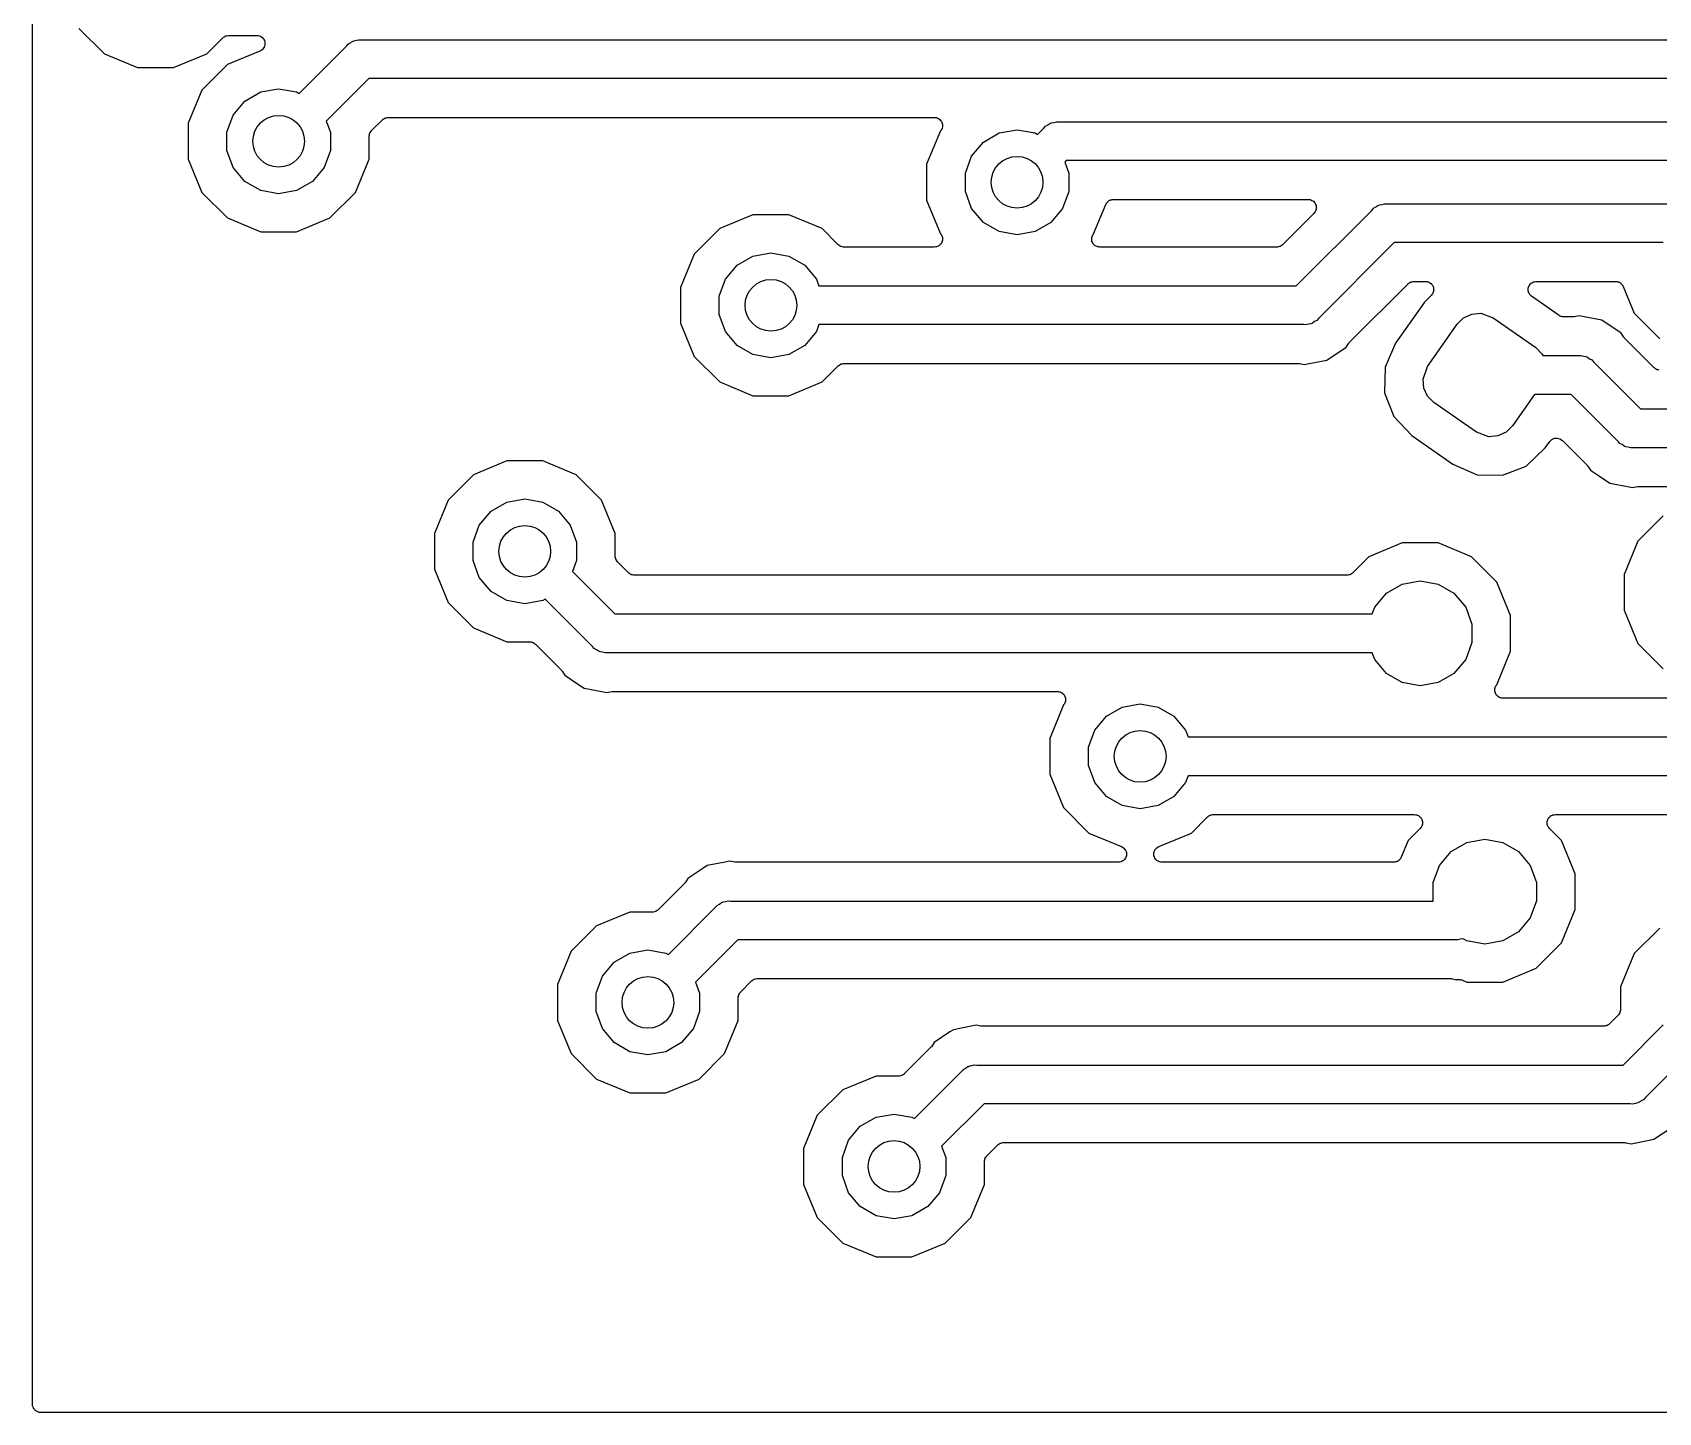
# Model space of a CAD drawing. Extents: x 64 to 244, y -149 to -41.
# Drawn here: x 178.44 to 203.6, y -149.22 to -127.86 of the extents above; entities that cross this region are included whole.
import ezdxf

# ---------------------------------------------------------------- set-up
doc = ezdxf.new("R2010")
doc.units = 0
doc.header["$MEASUREMENT"] = 0
doc.layers.add('BLACK', color=7, linetype='CONTINUOUS')

msp = doc.modelspace()

# ---------------------------------------------------------------- linework, layer by layer
at = {"layer": 'BLACK', "linetype": 'CONTINUOUS'}
for p, q in [((178.435, -149.098), (178.435, -42.037)), ((179.153, -127.793), (179.547, -128.187)), ((181.133, -128.187), (181.383, -127.937)), ((181.383, -127.937), (181.387, -127.934)), ((181.387, -127.934), (181.391, -127.93)), ((181.391, -127.93), (181.405, -127.921)), ((181.405, -127.921), (181.419, -127.912)), ((181.419, -127.912), (181.424, -127.91)), ((181.424, -127.91), (181.429, -127.908)), ((181.429, -127.908), (181.445, -127.905)), ((181.445, -127.905), (181.461, -127.9)), ((181.461, -127.9), (181.467, -127.901)), ((181.467, -127.901), (181.473, -127.9)), ((181.473, -127.9), (181.907, -127.9)), ((181.907, -127.9), (181.926, -127.903)), ((181.926, -127.903), (181.946, -127.906)), ((181.946, -127.906), (181.948, -127.907)), ((181.948, -127.907), (181.951, -127.908)), ((181.951, -127.908), (181.968, -127.917)), ((181.968, -127.917), (181.985, -127.926)), ((181.985, -127.926), (181.987, -127.928)), ((181.987, -127.928), (181.989, -127.93)), ((181.989, -127.93), (182.002, -127.945)), ((182.005, -128.105), (181.993, -128.121)), ((182.002, -127.945), (182.015, -127.959)), ((182.017, -128.09), (182.005, -128.105)), ((182.015, -127.959), (182.016, -127.961)), ((182.016, -127.961), (182.017, -127.963)), ((182.017, -127.963), (182.024, -127.982)), ((182.018, -128.088), (182.017, -128.09)), ((182.02, -128.086), (182.018, -128.088)), ((182.026, -128.067), (182.02, -128.086)), ((182.024, -127.982), (182.031, -128)), ((182.033, -128.049), (182.026, -128.067)), ((182.031, -128), (182.032, -128.002)), ((182.032, -128.002), (182.033, -128.005)), ((182.033, -128.005), (182.033, -128.024)), ((182.033, -128.024), (182.033, -128.044)), ((182.033, -128.044), (182.033, -128.046)), ((182.033, -128.046), (182.033, -128.049)), ((182.562, -128.799), (183.294, -128.067)), ((183.294, -128.067), (183.319, -128.037)), ((183.319, -128.037), (183.354, -128.017)), ((183.354, -128.017), (183.386, -127.994)), ((183.386, -127.994), (183.399, -127.99)), ((183.399, -127.99), (183.411, -127.984)), ((183.411, -127.984), (183.45, -127.977)), ((183.45, -127.977), (183.488, -127.967)), ((183.488, -127.967), (183.528, -127.97)), ((183.528, -127.97), (232.286, -127.97)), ((179.547, -128.187), (180.062, -128.4)), ((180.618, -128.4), (181.133, -128.187)), ((181.452, -128.353), (181.058, -128.747)), ((181.956, -128.144), (181.452, -128.353)), ((181.972, -128.134), (181.956, -128.144)), ((181.989, -128.124), (181.972, -128.134)), ((181.991, -128.122), (181.989, -128.124)), ((181.993, -128.121), (181.991, -128.122)), ((180.062, -128.4), (180.618, -128.4)), ((183.639, -128.57), (182.982, -129.227)), ((232.397, -128.57), (183.639, -128.57)), ((181.058, -128.747), (180.845, -129.262)), ((181.723, -128.918), (181.967, -128.777)), ((181.967, -128.777), (182.245, -128.728)), ((182.245, -128.728), (182.523, -128.777)), ((182.523, -128.777), (182.562, -128.799)), ((181.541, -129.134), (181.723, -128.918)), ((180.845, -129.262), (180.845, -129.818)), ((181.445, -129.399), (181.541, -129.134)), ((182.982, -129.227), (183.045, -129.399)), ((183.682, -129.376), (183.851, -129.207)), ((183.851, -129.207), (183.855, -129.204)), ((183.855, -129.204), (183.859, -129.2)), ((183.859, -129.2), (183.873, -129.191)), ((183.873, -129.191), (183.887, -129.182)), ((183.887, -129.182), (183.892, -129.18)), ((183.892, -129.18), (183.897, -129.178)), ((183.897, -129.178), (183.913, -129.175)), ((183.913, -129.175), (183.929, -129.17)), ((183.929, -129.17), (183.935, -129.171)), ((183.935, -129.171), (183.94, -129.17)), ((183.94, -129.17), (192.393, -129.17)), ((192.393, -129.17), (192.41, -129.173)), ((192.41, -129.173), (192.426, -129.174)), ((192.426, -129.174), (192.431, -129.177)), ((192.431, -129.177), (192.437, -129.178)), ((192.437, -129.178), (192.451, -129.186)), ((192.451, -129.186), (192.466, -129.193)), ((192.466, -129.193), (192.47, -129.197)), ((192.47, -129.197), (192.475, -129.2)), ((192.475, -129.2), (192.486, -129.212)), ((192.486, -129.212), (192.498, -129.224)), ((192.503, -129.361), (192.493, -129.373)), ((192.498, -129.224), (192.5, -129.229)), ((192.5, -129.229), (192.503, -129.233)), ((192.503, -129.233), (192.509, -129.249)), ((192.505, -129.355), (192.503, -129.361)), ((192.509, -129.351), (192.505, -129.355)), ((192.509, -129.249), (192.516, -129.264)), ((192.513, -129.335), (192.509, -129.351)), ((192.519, -129.319), (192.513, -129.335)), ((192.516, -129.264), (192.517, -129.27)), ((192.517, -129.27), (192.519, -129.275)), ((192.519, -129.275), (192.519, -129.292)), ((192.519, -129.292), (192.52, -129.308)), ((192.52, -129.308), (192.519, -129.313)), ((192.519, -129.313), (192.519, -129.319)), ((193.397, -129.412), (193.675, -129.363)), ((193.675, -129.363), (193.953, -129.412)), ((193.992, -129.434), (194.089, -129.337)), ((194.089, -129.337), (194.114, -129.307)), ((194.114, -129.307), (194.149, -129.287)), ((194.149, -129.287), (194.181, -129.264)), ((194.181, -129.264), (194.194, -129.26)), ((194.194, -129.26), (194.206, -129.254)), ((194.206, -129.254), (194.245, -129.247)), ((194.245, -129.247), (194.283, -129.237)), ((194.283, -129.237), (194.323, -129.24)), ((194.323, -129.24), (207.632, -129.24)), ((181.445, -129.681), (181.445, -129.399)), ((183.045, -129.399), (183.045, -129.681)), ((183.645, -129.454), (183.65, -129.438)), ((183.646, -129.46), (183.645, -129.454)), ((183.645, -129.465), (183.646, -129.46)), ((183.645, -129.818), (183.645, -129.465)), ((183.65, -129.438), (183.653, -129.422)), ((183.653, -129.422), (183.655, -129.417)), ((183.655, -129.417), (183.657, -129.412)), ((183.657, -129.412), (183.666, -129.398)), ((183.666, -129.398), (183.675, -129.384)), ((183.675, -129.384), (183.679, -129.38)), ((183.679, -129.38), (183.682, -129.376)), ((192.49, -129.377), (192.275, -129.897)), ((192.493, -129.373), (192.49, -129.377)), ((192.971, -129.769), (193.153, -129.553)), ((193.153, -129.553), (193.397, -129.412)), ((193.953, -129.412), (193.992, -129.434)), ((180.845, -129.818), (181.058, -130.333)), ((181.541, -129.946), (181.445, -129.681)), ((183.045, -129.681), (182.949, -129.946)), ((183.432, -130.333), (183.645, -129.818)), ((192.875, -130.034), (192.971, -129.769)), ((194.434, -129.84), (194.412, -129.862)), ((194.412, -129.862), (194.475, -130.034)), ((207.521, -129.84), (194.434, -129.84)), ((181.723, -130.162), (181.541, -129.946)), ((182.949, -129.946), (182.767, -130.162)), ((192.275, -129.897), (192.275, -130.453)), ((192.875, -130.316), (192.875, -130.034)), ((194.475, -130.034), (194.475, -130.316)), ((181.058, -130.333), (181.452, -130.727)), ((181.967, -130.303), (181.723, -130.162)), ((182.245, -130.352), (181.967, -130.303)), ((182.523, -130.303), (182.245, -130.352)), ((182.767, -130.162), (182.523, -130.303)), ((183.038, -130.727), (183.432, -130.333)), ((192.971, -130.581), (192.875, -130.316)), ((194.475, -130.316), (194.379, -130.581)), ((192.275, -130.453), (192.49, -130.973)), ((193.153, -130.797), (192.971, -130.581)), ((194.379, -130.581), (194.197, -130.797)), ((194.86, -130.973), (195.048, -130.518)), ((195.048, -130.518), (195.053, -130.511)), ((195.053, -130.511), (195.055, -130.504)), ((195.055, -130.504), (195.064, -130.493)), ((195.064, -130.493), (195.072, -130.481)), ((195.072, -130.481), (195.078, -130.476)), ((195.078, -130.476), (195.084, -130.47)), ((195.084, -130.47), (195.096, -130.463)), ((195.096, -130.463), (195.107, -130.454)), ((195.107, -130.454), (195.115, -130.452)), ((195.115, -130.452), (195.122, -130.448)), ((195.122, -130.448), (195.136, -130.445)), ((195.136, -130.445), (195.149, -130.441)), ((195.149, -130.441), (195.157, -130.441)), ((195.157, -130.441), (195.165, -130.44)), ((195.165, -130.44), (198.181, -130.44)), ((197.996, -131.78), (199.169, -130.607)), ((198.181, -130.44), (198.197, -130.443)), ((198.197, -130.443), (198.213, -130.444)), ((198.213, -130.444), (198.219, -130.447)), ((198.219, -130.447), (198.224, -130.448)), ((198.224, -130.448), (198.238, -130.456)), ((198.238, -130.456), (198.253, -130.463)), ((198.253, -130.463), (198.257, -130.467)), ((198.257, -130.467), (198.262, -130.47)), ((198.262, -130.47), (198.273, -130.482)), ((198.273, -130.482), (198.285, -130.494)), ((198.285, -130.494), (198.287, -130.499)), ((198.287, -130.499), (198.291, -130.504)), ((198.291, -130.504), (198.296, -130.519)), ((198.296, -130.621), (198.292, -130.625)), ((198.296, -130.519), (198.303, -130.534)), ((198.3, -130.605), (198.296, -130.621)), ((198.306, -130.589), (198.3, -130.605)), ((198.303, -130.534), (198.304, -130.54)), ((198.304, -130.54), (198.306, -130.545)), ((198.306, -130.545), (198.306, -130.562)), ((198.306, -130.562), (198.307, -130.578)), ((198.307, -130.578), (198.306, -130.583)), ((198.306, -130.583), (198.306, -130.589)), ((199.169, -130.607), (199.194, -130.577)), ((199.194, -130.577), (199.229, -130.557)), ((199.229, -130.557), (199.261, -130.534)), ((199.261, -130.534), (199.274, -130.53)), ((199.274, -130.53), (199.286, -130.524)), ((199.286, -130.524), (199.325, -130.517)), ((199.325, -130.517), (199.363, -130.507)), ((199.363, -130.507), (199.403, -130.51)), ((199.403, -130.51), (203.822, -130.51)), ((181.452, -130.727), (181.967, -130.94)), ((182.523, -130.94), (183.038, -130.727)), ((189.587, -130.68), (189.072, -130.893)), ((190.143, -130.68), (189.587, -130.68)), ((190.658, -130.893), (190.143, -130.68)), ((193.397, -130.938), (193.153, -130.797)), ((194.197, -130.797), (193.953, -130.938)), ((198.27, -130.657), (197.784, -131.143)), ((198.28, -130.643), (198.27, -130.657)), ((198.291, -130.63), (198.28, -130.643)), ((198.292, -130.625), (198.291, -130.63)), ((181.967, -130.94), (182.523, -130.94)), ((189.072, -130.893), (188.678, -131.287)), ((190.908, -131.143), (190.658, -130.893)), ((192.49, -130.973), (192.493, -130.977)), ((192.493, -130.977), (192.503, -130.989)), ((192.5, -131.121), (192.498, -131.126)), ((192.503, -131.117), (192.5, -131.121)), ((192.503, -130.989), (192.505, -130.995)), ((192.509, -131.101), (192.503, -131.117)), ((192.505, -130.995), (192.509, -130.999)), ((192.509, -130.999), (192.513, -131.015)), ((192.516, -131.086), (192.509, -131.101)), ((192.513, -131.015), (192.519, -131.031)), ((192.517, -131.08), (192.516, -131.086)), ((192.519, -131.075), (192.517, -131.08)), ((192.519, -131.031), (192.519, -131.037)), ((192.519, -131.037), (192.52, -131.042)), ((192.52, -131.042), (192.519, -131.058)), ((192.519, -131.058), (192.519, -131.075)), ((193.675, -130.987), (193.397, -130.938)), ((193.953, -130.938), (193.675, -130.987)), ((194.83, -131.042), (194.831, -131.037)), ((194.831, -131.058), (194.83, -131.042)), ((194.831, -131.031), (194.837, -131.015)), ((194.831, -131.037), (194.831, -131.031)), ((194.831, -131.075), (194.831, -131.058)), ((194.833, -131.08), (194.831, -131.075)), ((194.834, -131.086), (194.833, -131.08)), ((194.841, -131.101), (194.834, -131.086)), ((194.837, -131.015), (194.841, -130.999)), ((194.841, -130.999), (194.845, -130.995)), ((194.847, -131.117), (194.841, -131.101)), ((194.845, -130.995), (194.847, -130.989)), ((194.847, -130.989), (194.857, -130.977)), ((194.85, -131.121), (194.847, -131.117)), ((194.852, -131.126), (194.85, -131.121)), ((194.857, -130.977), (194.86, -130.973)), ((199.514, -131.11), (198.341, -132.283)), ((203.673, -131.11), (199.514, -131.11)), ((188.678, -131.287), (188.465, -131.802)), ((189.343, -131.458), (189.587, -131.317)), ((189.587, -131.317), (189.865, -131.268)), ((189.865, -131.268), (190.143, -131.317)), ((190.143, -131.317), (190.387, -131.458)), ((190.912, -131.146), (190.908, -131.143)), ((190.916, -131.15), (190.912, -131.146)), ((190.93, -131.159), (190.916, -131.15)), ((190.944, -131.168), (190.93, -131.159)), ((190.949, -131.17), (190.944, -131.168)), ((190.954, -131.172), (190.949, -131.17)), ((190.97, -131.175), (190.954, -131.172)), ((190.986, -131.18), (190.97, -131.175)), ((190.992, -131.179), (190.986, -131.18)), ((190.998, -131.18), (190.992, -131.179)), ((192.393, -131.18), (190.998, -131.18)), ((192.41, -131.177), (192.393, -131.18)), ((192.426, -131.176), (192.41, -131.177)), ((192.431, -131.173), (192.426, -131.176)), ((192.437, -131.172), (192.431, -131.173)), ((192.451, -131.164), (192.437, -131.172)), ((192.466, -131.157), (192.451, -131.164)), ((192.47, -131.153), (192.466, -131.157)), ((192.475, -131.15), (192.47, -131.153)), ((192.486, -131.138), (192.475, -131.15)), ((192.498, -131.126), (192.486, -131.138)), ((194.864, -131.138), (194.852, -131.126)), ((194.875, -131.15), (194.864, -131.138)), ((194.88, -131.153), (194.875, -131.15)), ((194.884, -131.157), (194.88, -131.153)), ((194.899, -131.164), (194.884, -131.157)), ((194.913, -131.172), (194.899, -131.164)), ((194.919, -131.173), (194.913, -131.172)), ((194.924, -131.176), (194.919, -131.173)), ((194.94, -131.177), (194.924, -131.176)), ((194.957, -131.18), (194.94, -131.177)), ((197.695, -131.18), (194.957, -131.18)), ((197.7, -131.179), (197.695, -131.18)), ((197.706, -131.18), (197.7, -131.179)), ((197.722, -131.175), (197.706, -131.18)), ((197.738, -131.172), (197.722, -131.175)), ((197.743, -131.17), (197.738, -131.172)), ((197.748, -131.168), (197.743, -131.17)), ((197.762, -131.159), (197.748, -131.168)), ((197.776, -131.15), (197.762, -131.159)), ((197.78, -131.146), (197.776, -131.15)), ((197.784, -131.143), (197.78, -131.146)), ((189.161, -131.674), (189.343, -131.458)), ((190.387, -131.458), (190.569, -131.674)), ((188.465, -131.802), (188.465, -132.358)), ((189.065, -131.939), (189.161, -131.674)), ((190.569, -131.674), (190.607, -131.78)), ((190.607, -131.78), (197.996, -131.78)), ((198.828, -132.645), (199.726, -131.747)), ((199.726, -131.747), (199.73, -131.744)), ((199.73, -131.744), (199.734, -131.74)), ((199.734, -131.74), (199.748, -131.731)), ((199.748, -131.731), (199.762, -131.722)), ((199.762, -131.722), (199.767, -131.72)), ((199.767, -131.72), (199.772, -131.718)), ((199.772, -131.718), (199.788, -131.715)), ((199.788, -131.715), (199.804, -131.71)), ((199.804, -131.71), (199.81, -131.711)), ((199.81, -131.711), (199.815, -131.71)), ((199.815, -131.71), (199.998, -131.71)), ((199.998, -131.71), (200.016, -131.713)), ((200.016, -131.713), (200.034, -131.715)), ((200.034, -131.715), (200.038, -131.717)), ((200.038, -131.717), (200.042, -131.718)), ((200.042, -131.718), (200.057, -131.727)), ((200.057, -131.727), (200.073, -131.735)), ((200.073, -131.735), (200.076, -131.738)), ((200.076, -131.738), (200.08, -131.74)), ((200.08, -131.74), (200.091, -131.753)), ((200.091, -131.753), (200.104, -131.766)), ((200.104, -131.766), (200.105, -131.77)), ((200.105, -131.77), (200.108, -131.773)), ((200.108, -131.773), (200.114, -131.79)), ((200.117, -131.876), (200.112, -131.893)), ((200.114, -131.79), (200.122, -131.807)), ((200.123, -131.859), (200.117, -131.876)), ((200.122, -131.807), (200.122, -131.811)), ((200.122, -131.811), (200.123, -131.815)), ((200.123, -131.815), (200.123, -131.833)), ((200.123, -131.833), (200.124, -131.851)), ((200.124, -131.851), (200.123, -131.855)), ((200.123, -131.855), (200.123, -131.859)), ((201.586, -131.826), (201.588, -131.821)), ((201.588, -131.842), (201.586, -131.826)), ((201.588, -131.815), (201.593, -131.799)), ((201.588, -131.821), (201.588, -131.815)), ((201.588, -131.859), (201.588, -131.842)), ((201.589, -131.864), (201.588, -131.859)), ((201.59, -131.87), (201.589, -131.864)), ((201.597, -131.885), (201.59, -131.87)), ((201.593, -131.799), (201.598, -131.783)), ((201.598, -131.783), (201.601, -131.779)), ((201.601, -131.779), (201.603, -131.773)), ((201.603, -131.773), (201.613, -131.761)), ((201.613, -131.761), (201.623, -131.747)), ((201.623, -131.747), (201.627, -131.744)), ((201.627, -131.744), (201.631, -131.74)), ((201.631, -131.74), (201.645, -131.731)), ((201.645, -131.731), (201.659, -131.722)), ((201.659, -131.722), (201.664, -131.72)), ((201.664, -131.72), (201.669, -131.718)), ((201.669, -131.718), (201.686, -131.715)), ((201.686, -131.715), (201.702, -131.71)), ((201.702, -131.71), (201.707, -131.711)), ((201.707, -131.711), (201.713, -131.71)), ((201.713, -131.71), (202.939, -131.71)), ((202.939, -131.71), (202.947, -131.711)), ((202.947, -131.711), (202.956, -131.711)), ((202.956, -131.711), (202.969, -131.715)), ((202.969, -131.715), (202.982, -131.718)), ((202.982, -131.718), (202.99, -131.722)), ((202.99, -131.722), (202.998, -131.724)), ((202.998, -131.724), (203.009, -131.733)), ((203.009, -131.733), (203.021, -131.74)), ((203.021, -131.74), (203.026, -131.746)), ((203.026, -131.746), (203.033, -131.751)), ((203.033, -131.751), (203.04, -131.763)), ((203.04, -131.763), (203.049, -131.773)), ((203.049, -131.773), (203.052, -131.781)), ((203.052, -131.781), (203.056, -131.788)), ((203.056, -131.788), (203.228, -132.203)), ((189.065, -132.221), (189.065, -131.939)), ((199.979, -132.031), (199.534, -132.666)), ((200.086, -131.929), (199.979, -132.031)), ((200.097, -131.914), (200.086, -131.929)), ((200.108, -131.9), (200.097, -131.914)), ((200.11, -131.897), (200.108, -131.9)), ((200.112, -131.893), (200.11, -131.897)), ((201.603, -131.9), (201.597, -131.885)), ((201.606, -131.905), (201.603, -131.9)), ((201.609, -131.91), (201.606, -131.905)), ((201.62, -131.922), (201.609, -131.91)), ((201.631, -131.934), (201.62, -131.922)), ((201.636, -131.937), (201.631, -131.934)), ((201.64, -131.941), (201.636, -131.937)), ((202.048, -132.227), (201.64, -131.941)), ((188.465, -132.358), (188.678, -132.873)), ((189.161, -132.486), (189.065, -132.221)), ((190.607, -132.38), (190.569, -132.486)), ((198.107, -132.38), (190.607, -132.38)), ((198.147, -132.383), (198.107, -132.38)), ((198.185, -132.373), (198.147, -132.383)), ((198.224, -132.366), (198.185, -132.373)), ((198.236, -132.36), (198.224, -132.366)), ((198.249, -132.356), (198.236, -132.36)), ((198.281, -132.333), (198.249, -132.356)), ((198.316, -132.313), (198.281, -132.333)), ((198.341, -132.283), (198.316, -132.313)), ((200.03, -133.029), (200.489, -132.373)), ((200.489, -132.373), (200.587, -132.275)), ((200.587, -132.275), (200.713, -132.217)), ((200.713, -132.217), (200.852, -132.204)), ((200.852, -132.204), (201.046, -132.275)), ((201.046, -132.275), (201.702, -132.734)), ((202.051, -132.23), (202.048, -132.227)), ((202.064, -132.238), (202.051, -132.23)), ((202.076, -132.247), (202.064, -132.238)), ((202.083, -132.249), (202.076, -132.247)), ((202.089, -132.252), (202.083, -132.249)), ((202.104, -132.255), (202.089, -132.252)), ((202.119, -132.259), (202.104, -132.255)), ((202.126, -132.259), (202.119, -132.259)), ((202.133, -132.26), (202.126, -132.259)), ((202.274, -132.26), (202.133, -132.26)), ((202.286, -132.258), (202.274, -132.26)), ((202.299, -132.258), (202.286, -132.258)), ((202.375, -132.242), (202.299, -132.258)), ((202.451, -132.258), (202.375, -132.242)), ((202.726, -132.312), (202.451, -132.258)), ((202.451, -132.258), (202.451, -132.258)), ((203.024, -132.511), (202.726, -132.312)), ((203.228, -132.203), (203.622, -132.597)), ((189.343, -132.702), (189.161, -132.486)), ((190.569, -132.486), (190.387, -132.702)), ((203.067, -132.576), (203.024, -132.511)), ((203.076, -132.585), (203.067, -132.576)), ((203.083, -132.595), (203.076, -132.585)), ((203.536, -133.048), (203.083, -132.595)), ((188.678, -132.873), (189.072, -133.267)), ((189.587, -132.843), (189.343, -132.702)), ((189.865, -132.892), (189.587, -132.843)), ((190.143, -132.843), (189.865, -132.892)), ((190.387, -132.702), (190.143, -132.843)), ((198.471, -132.928), (198.769, -132.729)), ((198.769, -132.729), (198.812, -132.664)), ((198.812, -132.664), (198.821, -132.655)), ((198.821, -132.655), (198.828, -132.645)), ((199.534, -132.666), (199.37, -133.039)), ((201.702, -132.734), (201.8, -132.832)), ((201.8, -132.832), (201.813, -132.86)), ((201.813, -132.86), (202.362, -132.86)), ((202.362, -132.86), (202.402, -132.857)), ((202.402, -132.857), (202.44, -132.867)), ((202.44, -132.867), (202.479, -132.874)), ((202.479, -132.874), (202.491, -132.88)), ((202.491, -132.88), (202.504, -132.884)), ((202.504, -132.884), (202.536, -132.907)), ((190.658, -133.267), (190.908, -133.017)), ((190.908, -133.017), (190.912, -133.014)), ((190.912, -133.014), (190.916, -133.01)), ((190.916, -133.01), (190.93, -133.001)), ((190.93, -133.001), (190.944, -132.992)), ((190.944, -132.992), (190.949, -132.99)), ((190.949, -132.99), (190.954, -132.988)), ((190.954, -132.988), (190.97, -132.985)), ((190.97, -132.985), (190.986, -132.98)), ((190.986, -132.98), (190.992, -132.981)), ((190.992, -132.981), (190.998, -132.98)), ((190.998, -132.98), (198.019, -132.98)), ((198.019, -132.98), (198.031, -132.982)), ((198.031, -132.982), (198.044, -132.982)), ((198.044, -132.982), (198.12, -132.998)), ((198.12, -132.998), (198.196, -132.982)), ((198.196, -132.982), (198.471, -132.928)), ((198.196, -132.982), (198.196, -132.982)), ((199.37, -133.039), (199.362, -133.434)), ((199.959, -133.223), (200.03, -133.029)), ((202.536, -132.907), (202.571, -132.927)), ((202.571, -132.927), (202.596, -132.957)), ((202.596, -132.957), (203.324, -133.685)), ((203.54, -133.051), (203.536, -133.048)), ((203.544, -133.055), (203.54, -133.051)), ((203.558, -133.064), (203.544, -133.055)), ((203.572, -133.073), (203.558, -133.064)), ((203.577, -133.075), (203.572, -133.073)), ((203.582, -133.077), (203.577, -133.075)), ((203.598, -133.08), (203.582, -133.077)), ((203.614, -133.085), (203.598, -133.08)), ((189.072, -133.267), (189.587, -133.48)), ((190.143, -133.48), (190.658, -133.267)), ((199.972, -133.362), (199.959, -133.223)), ((200.03, -133.488), (199.972, -133.362)), ((189.587, -133.48), (190.143, -133.48)), ((199.362, -133.434), (199.505, -133.802)), ((200.128, -133.586), (200.03, -133.488)), ((200.784, -134.045), (200.128, -133.586)), ((201.682, -133.46), (201.341, -133.947)), ((202.251, -133.46), (201.682, -133.46)), ((202.979, -134.188), (202.251, -133.46)), ((199.505, -133.802), (199.786, -134.096)), ((203.324, -133.685), (213.347, -133.685)), ((199.786, -134.096), (200.421, -134.541)), ((200.978, -134.116), (200.784, -134.045)), ((201.117, -134.103), (200.978, -134.116)), ((201.243, -134.045), (201.117, -134.103)), ((201.341, -133.947), (201.243, -134.045)), ((201.952, -134.158), (201.992, -134.139)), ((201.992, -134.139), (202.036, -134.136)), ((202.036, -134.136), (202.078, -134.147)), ((201.557, -134.57), (201.851, -134.289)), ((201.851, -134.289), (201.921, -134.189)), ((201.921, -134.189), (201.952, -134.158)), ((201.921, -134.189), (201.921, -134.189)), ((202.078, -134.147), (202.115, -134.172)), ((202.115, -134.172), (202.115, -134.172)), ((202.115, -134.172), (202.492, -134.55)), ((203.004, -134.218), (202.979, -134.188)), ((203.039, -134.238), (203.004, -134.218)), ((203.071, -134.261), (203.039, -134.238)), ((203.084, -134.265), (203.071, -134.261)), ((203.096, -134.271), (203.084, -134.265)), ((203.135, -134.278), (203.096, -134.271)), ((203.173, -134.288), (203.135, -134.278)), ((203.213, -134.285), (203.173, -134.288)), ((213.236, -134.285), (203.213, -134.285)), ((185.777, -134.49), (185.262, -134.703)), ((186.333, -134.49), (185.777, -134.49)), ((186.848, -134.703), (186.333, -134.49)), ((200.421, -134.541), (200.794, -134.705)), ((201.189, -134.713), (201.557, -134.57)), ((202.492, -134.55), (202.499, -134.56)), ((202.499, -134.56), (202.508, -134.569)), ((202.508, -134.569), (202.551, -134.634)), ((202.551, -134.634), (202.689, -134.726)), ((185.262, -134.703), (184.868, -135.097)), ((187.242, -135.097), (186.848, -134.703)), ((200.794, -134.705), (201.189, -134.713)), ((202.689, -134.726), (202.689, -134.726)), ((202.689, -134.726), (202.849, -134.833)), ((202.849, -134.833), (203.124, -134.887)), ((203.124, -134.887), (203.2, -134.903)), ((203.2, -134.903), (203.276, -134.887)), ((203.276, -134.887), (203.289, -134.887)), ((203.289, -134.887), (203.301, -134.885)), ((203.301, -134.885), (204.132, -134.885)), ((184.868, -135.097), (184.655, -135.612)), ((185.533, -135.268), (185.777, -135.127)), ((185.777, -135.127), (186.055, -135.078)), ((186.055, -135.078), (186.333, -135.127)), ((186.333, -135.127), (186.577, -135.268)), ((187.455, -135.612), (187.242, -135.097)), ((185.351, -135.484), (185.533, -135.268)), ((186.577, -135.268), (186.759, -135.484)), ((203.677, -135.338), (203.283, -135.732)), ((184.655, -135.612), (184.655, -136.168)), ((185.255, -135.749), (185.351, -135.484)), ((186.759, -135.484), (186.855, -135.749)), ((187.455, -135.965), (187.455, -135.612)), ((185.255, -136.031), (185.255, -135.749)), ((186.855, -135.749), (186.855, -136.031)), ((199.637, -135.76), (199.122, -135.973)), ((200.193, -135.76), (199.637, -135.76)), ((200.708, -135.973), (200.193, -135.76)), ((203.283, -135.732), (203.07, -136.247)), ((185.351, -136.296), (185.255, -136.031)), ((186.855, -136.031), (186.792, -136.203)), ((187.456, -135.97), (187.455, -135.965)), ((187.455, -135.976), (187.456, -135.97)), ((187.46, -135.992), (187.455, -135.976)), ((187.463, -136.008), (187.46, -135.992)), ((187.465, -136.013), (187.463, -136.008)), ((187.467, -136.018), (187.465, -136.013)), ((187.476, -136.032), (187.467, -136.018)), ((187.485, -136.046), (187.476, -136.032)), ((187.489, -136.05), (187.485, -136.046)), ((187.492, -136.054), (187.489, -136.05)), ((187.661, -136.223), (187.492, -136.054)), ((199.122, -135.973), (198.872, -136.223)), ((201.102, -136.367), (200.708, -135.973)), ((184.655, -136.168), (184.868, -136.683)), ((185.533, -136.512), (185.351, -136.296)), ((186.792, -136.203), (187.449, -136.86)), ((187.665, -136.226), (187.661, -136.223)), ((187.669, -136.23), (187.665, -136.226)), ((187.683, -136.239), (187.669, -136.23)), ((187.697, -136.248), (187.683, -136.239)), ((187.702, -136.25), (187.697, -136.248)), ((187.707, -136.252), (187.702, -136.25)), ((187.723, -136.255), (187.707, -136.252)), ((187.739, -136.26), (187.723, -136.255)), ((187.745, -136.259), (187.739, -136.26)), ((187.75, -136.26), (187.745, -136.259)), ((198.782, -136.26), (187.75, -136.26)), ((198.788, -136.259), (198.782, -136.26)), ((198.794, -136.26), (198.788, -136.259)), ((198.81, -136.255), (198.794, -136.26)), ((198.826, -136.252), (198.81, -136.255)), ((198.831, -136.25), (198.826, -136.252)), ((198.836, -136.248), (198.831, -136.25)), ((198.85, -136.239), (198.836, -136.248)), ((198.864, -136.23), (198.85, -136.239)), ((198.868, -136.226), (198.864, -136.23)), ((198.872, -136.223), (198.868, -136.226)), ((199.393, -136.538), (199.637, -136.397)), ((199.637, -136.397), (199.915, -136.348)), ((199.915, -136.348), (200.193, -136.397)), ((200.193, -136.397), (200.437, -136.538)), ((201.315, -136.882), (201.102, -136.367)), ((203.07, -136.247), (203.07, -136.803)), ((185.777, -136.653), (185.533, -136.512)), ((186.055, -136.702), (185.777, -136.653)), ((186.333, -136.653), (186.055, -136.702)), ((186.372, -136.631), (186.333, -136.653)), ((187.104, -137.363), (186.372, -136.631)), ((199.211, -136.754), (199.393, -136.538)), ((200.437, -136.538), (200.619, -136.754)), ((184.868, -136.683), (185.262, -137.077)), ((187.449, -136.86), (199.173, -136.86)), ((199.173, -136.86), (199.211, -136.754)), ((200.619, -136.754), (200.715, -137.019)), ((201.315, -137.438), (201.315, -136.882)), ((203.07, -136.803), (203.283, -137.318)), ((185.262, -137.077), (185.777, -137.29)), ((200.715, -137.019), (200.715, -137.301)), ((185.777, -137.29), (186.13, -137.29)), ((186.13, -137.29), (186.135, -137.291)), ((186.135, -137.291), (186.141, -137.29)), ((186.141, -137.29), (186.157, -137.295)), ((186.157, -137.295), (186.173, -137.298)), ((186.173, -137.298), (186.178, -137.3)), ((186.178, -137.3), (186.183, -137.302)), ((186.183, -137.302), (186.197, -137.311)), ((186.197, -137.311), (186.211, -137.32)), ((186.211, -137.32), (186.215, -137.324)), ((186.215, -137.324), (186.219, -137.327)), ((186.219, -137.327), (186.617, -137.725)), ((187.129, -137.393), (187.104, -137.363)), ((187.164, -137.413), (187.129, -137.393)), ((187.196, -137.436), (187.164, -137.413)), ((200.715, -137.301), (200.619, -137.566)), ((203.283, -137.318), (203.677, -137.712)), ((187.209, -137.44), (187.196, -137.436)), ((187.221, -137.446), (187.209, -137.44)), ((187.26, -137.453), (187.221, -137.446)), ((187.298, -137.463), (187.26, -137.453)), ((187.338, -137.46), (187.298, -137.463)), ((199.173, -137.46), (187.338, -137.46)), ((199.211, -137.566), (199.173, -137.46)), ((199.393, -137.782), (199.211, -137.566)), ((200.619, -137.566), (200.437, -137.782)), ((201.1, -137.958), (201.315, -137.438)), ((186.617, -137.725), (186.624, -137.735)), ((186.624, -137.735), (186.633, -137.744)), ((186.633, -137.744), (186.676, -137.809)), ((186.676, -137.809), (186.842, -137.919)), ((186.842, -137.919), (186.842, -137.919)), ((186.842, -137.919), (186.974, -138.008)), ((199.637, -137.923), (199.393, -137.782)), ((200.437, -137.782), (200.193, -137.923)), ((186.974, -138.008), (187.249, -138.062)), ((187.249, -138.062), (187.325, -138.078)), ((187.325, -138.078), (187.401, -138.062)), ((187.401, -138.062), (187.414, -138.062)), ((187.414, -138.062), (187.426, -138.06)), ((187.426, -138.06), (194.298, -138.06)), ((194.298, -138.06), (194.315, -138.063)), ((194.315, -138.063), (194.331, -138.064)), ((194.331, -138.064), (194.336, -138.067)), ((194.336, -138.067), (194.342, -138.068)), ((194.342, -138.068), (194.356, -138.076)), ((194.356, -138.076), (194.371, -138.083)), ((194.371, -138.083), (194.375, -138.087)), ((194.375, -138.087), (194.38, -138.09)), ((194.38, -138.09), (194.391, -138.102)), ((194.391, -138.102), (194.403, -138.114)), ((194.403, -138.114), (194.405, -138.119)), ((194.405, -138.119), (194.408, -138.124)), ((194.408, -138.124), (194.414, -138.139)), ((194.414, -138.139), (194.421, -138.154)), ((194.421, -138.154), (194.422, -138.16)), ((194.422, -138.16), (194.424, -138.165)), ((194.424, -138.165), (194.424, -138.182)), ((199.915, -137.972), (199.637, -137.923)), ((200.193, -137.923), (199.915, -137.972)), ((201.07, -138.027), (201.071, -138.022)), ((201.071, -138.043), (201.07, -138.027)), ((201.071, -138.016), (201.077, -138)), ((201.071, -138.022), (201.071, -138.016)), ((201.071, -138.06), (201.071, -138.043)), ((201.073, -138.065), (201.071, -138.06)), ((201.074, -138.071), (201.073, -138.065)), ((201.081, -138.086), (201.074, -138.071)), ((201.077, -138), (201.081, -137.984)), ((201.081, -137.984), (201.085, -137.98)), ((201.087, -138.101), (201.081, -138.086)), ((201.085, -137.98), (201.087, -137.975)), ((201.087, -137.975), (201.097, -137.962)), ((201.09, -138.106), (201.087, -138.101)), ((201.092, -138.111), (201.09, -138.106)), ((201.104, -138.123), (201.092, -138.111)), ((201.097, -137.962), (201.1, -137.958)), ((201.115, -138.135), (201.104, -138.123)), ((201.12, -138.138), (201.115, -138.135)), ((201.124, -138.142), (201.12, -138.138)), ((201.139, -138.149), (201.124, -138.142)), ((201.153, -138.157), (201.139, -138.149)), ((201.159, -138.158), (201.153, -138.157)), ((201.164, -138.161), (201.159, -138.158)), ((201.18, -138.162), (201.164, -138.161)), ((201.197, -138.165), (201.18, -138.162)), ((204.132, -138.165), (201.197, -138.165)), ((194.395, -138.267), (194.18, -138.787)), ((194.398, -138.263), (194.395, -138.267)), ((194.408, -138.25), (194.398, -138.263)), ((194.41, -138.245), (194.408, -138.25)), ((194.414, -138.241), (194.41, -138.245)), ((194.418, -138.225), (194.414, -138.241)), ((194.424, -138.209), (194.418, -138.225)), ((194.424, -138.182), (194.425, -138.198)), ((194.425, -138.198), (194.424, -138.203)), ((194.424, -138.203), (194.424, -138.209)), ((195.058, -138.443), (195.302, -138.302)), ((195.302, -138.302), (195.58, -138.253)), ((195.58, -138.253), (195.858, -138.302)), ((195.858, -138.302), (196.102, -138.443)), ((194.78, -138.924), (194.876, -138.659)), ((194.876, -138.659), (195.058, -138.443)), ((196.102, -138.443), (196.284, -138.659)), ((196.284, -138.659), (196.322, -138.765)), ((194.18, -138.787), (194.18, -139.343)), ((194.78, -139.206), (194.78, -138.924)), ((196.322, -138.765), (211.348, -138.765)), ((194.18, -139.343), (194.393, -139.858)), ((194.876, -139.471), (194.78, -139.206)), ((196.322, -139.365), (196.284, -139.471)), ((211.348, -139.365), (196.322, -139.365)), ((195.058, -139.687), (194.876, -139.471)), ((196.284, -139.471), (196.102, -139.687)), ((194.393, -139.858), (194.787, -140.252)), ((195.302, -139.828), (195.058, -139.687)), ((195.58, -139.877), (195.302, -139.828)), ((195.858, -139.828), (195.58, -139.877)), ((196.102, -139.687), (195.858, -139.828)), ((196.373, -140.252), (196.623, -140.002)), ((196.623, -140.002), (196.627, -139.999)), ((196.627, -139.999), (196.631, -139.995)), ((196.631, -139.995), (196.645, -139.986)), ((196.645, -139.986), (196.659, -139.977)), ((196.659, -139.977), (196.664, -139.975)), ((196.664, -139.975), (196.669, -139.973)), ((196.669, -139.973), (196.685, -139.97)), ((196.685, -139.97), (196.701, -139.965)), ((196.701, -139.965), (196.707, -139.966)), ((196.707, -139.966), (196.713, -139.965)), ((196.713, -139.965), (199.823, -139.965)), ((199.913, -140.182), (199.728, -140.367)), ((199.823, -139.965), (199.84, -139.968)), ((199.84, -139.968), (199.856, -139.969)), ((199.856, -139.969), (199.861, -139.972)), ((199.861, -139.972), (199.867, -139.973)), ((199.867, -139.973), (199.881, -139.981)), ((199.881, -139.981), (199.896, -139.988)), ((199.896, -139.988), (199.9, -139.992)), ((199.9, -139.992), (199.905, -139.995)), ((199.905, -139.995), (199.916, -140.007)), ((199.923, -140.168), (199.913, -140.182)), ((199.916, -140.007), (199.928, -140.019)), ((199.933, -140.155), (199.923, -140.168)), ((199.928, -140.019), (199.93, -140.024)), ((199.93, -140.024), (199.933, -140.028)), ((199.933, -140.028), (199.939, -140.044)), ((199.935, -140.15), (199.933, -140.155)), ((199.939, -140.146), (199.935, -140.15)), ((199.939, -140.044), (199.946, -140.059)), ((199.943, -140.13), (199.939, -140.146)), ((199.949, -140.114), (199.943, -140.13)), ((199.946, -140.059), (199.947, -140.065)), ((199.947, -140.065), (199.949, -140.07)), ((199.949, -140.07), (199.949, -140.087)), ((199.949, -140.087), (199.95, -140.103)), ((199.95, -140.103), (199.949, -140.108)), ((199.949, -140.108), (199.949, -140.114)), ((201.88, -140.103), (201.881, -140.087)), ((201.881, -140.108), (201.88, -140.103)), ((201.881, -140.07), (201.883, -140.065)), ((201.881, -140.087), (201.881, -140.07)), ((201.881, -140.114), (201.881, -140.108)), ((201.887, -140.13), (201.881, -140.114)), ((201.883, -140.065), (201.884, -140.059)), ((201.884, -140.059), (201.891, -140.044)), ((201.891, -140.146), (201.887, -140.13)), ((201.891, -140.044), (201.897, -140.028)), ((201.895, -140.15), (201.891, -140.146)), ((201.897, -140.155), (201.895, -140.15)), ((201.897, -140.028), (201.9, -140.024)), ((201.907, -140.168), (201.897, -140.155)), ((201.9, -140.024), (201.902, -140.019)), ((201.902, -140.019), (201.914, -140.007)), ((201.917, -140.182), (201.907, -140.168)), ((201.914, -140.007), (201.925, -139.995)), ((202.102, -140.367), (201.917, -140.182)), ((201.925, -139.995), (201.93, -139.992)), ((201.93, -139.992), (201.934, -139.988)), ((201.934, -139.988), (201.949, -139.981)), ((201.949, -139.981), (201.963, -139.973)), ((201.963, -139.973), (201.969, -139.972)), ((201.969, -139.972), (201.974, -139.969)), ((201.974, -139.969), (201.99, -139.968)), ((201.99, -139.968), (202.007, -139.965)), ((202.007, -139.965), (210.957, -139.965)), ((194.787, -140.252), (195.291, -140.461)), ((195.869, -140.461), (196.373, -140.252)), ((199.728, -140.367), (199.621, -140.627)), ((200.393, -140.538), (200.637, -140.397)), ((200.637, -140.397), (200.915, -140.348)), ((200.915, -140.348), (201.193, -140.397)), ((201.193, -140.397), (201.437, -140.538)), ((202.315, -140.882), (202.102, -140.367)), ((189.23, -140.687), (189.154, -140.703)), ((189.306, -140.703), (189.23, -140.687)), ((195.303, -140.688), (195.286, -140.697)), ((195.291, -140.461), (195.307, -140.471)), ((195.32, -140.679), (195.303, -140.688)), ((195.307, -140.471), (195.324, -140.481)), ((195.322, -140.677), (195.32, -140.679)), ((195.324, -140.675), (195.322, -140.677)), ((195.324, -140.481), (195.326, -140.483)), ((195.337, -140.66), (195.324, -140.675)), ((195.326, -140.483), (195.328, -140.484)), ((195.328, -140.484), (195.34, -140.5)), ((195.35, -140.646), (195.337, -140.66)), ((195.34, -140.5), (195.352, -140.514)), ((195.351, -140.644), (195.35, -140.646)), ((195.352, -140.642), (195.351, -140.644)), ((195.352, -140.514), (195.353, -140.517)), ((195.359, -140.623), (195.352, -140.642)), ((195.353, -140.517), (195.355, -140.519)), ((195.355, -140.519), (195.361, -140.538)), ((195.366, -140.605), (195.359, -140.623)), ((195.361, -140.538), (195.368, -140.556)), ((195.367, -140.603), (195.366, -140.605)), ((195.368, -140.6), (195.367, -140.603)), ((195.368, -140.556), (195.368, -140.559)), ((195.368, -140.559), (195.368, -140.561)), ((195.368, -140.561), (195.368, -140.581)), ((195.368, -140.581), (195.368, -140.6)), ((195.792, -140.556), (195.799, -140.538)), ((195.792, -140.559), (195.792, -140.556)), ((195.792, -140.561), (195.792, -140.559)), ((195.792, -140.581), (195.792, -140.561)), ((195.792, -140.6), (195.792, -140.581)), ((195.793, -140.603), (195.792, -140.6)), ((195.794, -140.605), (195.793, -140.603)), ((195.801, -140.623), (195.794, -140.605)), ((195.799, -140.538), (195.805, -140.519)), ((195.808, -140.642), (195.801, -140.623)), ((195.805, -140.519), (195.807, -140.517)), ((195.807, -140.517), (195.808, -140.514)), ((195.808, -140.514), (195.82, -140.5)), ((195.809, -140.644), (195.808, -140.642)), ((195.81, -140.646), (195.809, -140.644)), ((195.823, -140.66), (195.81, -140.646)), ((195.82, -140.5), (195.832, -140.484)), ((195.836, -140.675), (195.823, -140.66)), ((195.832, -140.484), (195.834, -140.483)), ((195.834, -140.483), (195.836, -140.481)), ((195.836, -140.481), (195.853, -140.471)), ((195.838, -140.677), (195.836, -140.675)), ((195.84, -140.679), (195.838, -140.677)), ((195.857, -140.688), (195.84, -140.679)), ((195.853, -140.471), (195.869, -140.461)), ((195.874, -140.697), (195.857, -140.688)), ((199.573, -140.682), (199.562, -140.691)), ((199.585, -140.675), (199.573, -140.682)), ((199.59, -140.669), (199.585, -140.675)), ((199.597, -140.664), (199.59, -140.669)), ((199.604, -140.652), (199.597, -140.664)), ((199.613, -140.642), (199.604, -140.652)), ((199.616, -140.634), (199.613, -140.642)), ((199.621, -140.627), (199.616, -140.634)), ((200.211, -140.754), (200.393, -140.538)), ((201.437, -140.538), (201.619, -140.754)), ((188.826, -140.792), (188.581, -140.956)), ((188.879, -140.757), (188.826, -140.792)), ((189.154, -140.703), (188.879, -140.757)), ((189.319, -140.703), (189.306, -140.703)), ((189.331, -140.705), (189.319, -140.703)), ((195.242, -140.705), (189.331, -140.705)), ((195.261, -140.702), (195.242, -140.705)), ((195.281, -140.699), (195.261, -140.702)), ((195.283, -140.698), (195.281, -140.699)), ((195.286, -140.697), (195.283, -140.698)), ((195.877, -140.698), (195.874, -140.697)), ((195.879, -140.699), (195.877, -140.698)), ((195.899, -140.702), (195.879, -140.699)), ((195.918, -140.705), (195.899, -140.702)), ((199.503, -140.705), (195.918, -140.705)), ((199.511, -140.704), (199.503, -140.705)), ((199.52, -140.704), (199.511, -140.704)), ((199.533, -140.7), (199.52, -140.704)), ((199.547, -140.697), (199.533, -140.7)), ((199.554, -140.693), (199.547, -140.697)), ((199.562, -140.691), (199.554, -140.693)), ((200.115, -141.019), (200.211, -140.754)), ((201.619, -140.754), (201.715, -141.019)), ((202.315, -141.438), (202.315, -140.882)), ((188.522, -141.04), (188.124, -141.438)), ((188.529, -141.03), (188.522, -141.04)), ((188.538, -141.021), (188.529, -141.03)), ((188.581, -140.956), (188.538, -141.021)), ((200.115, -141.301), (200.115, -141.019)), ((201.715, -141.019), (201.715, -141.301)), ((188.12, -141.441), (188.116, -141.445)), ((188.124, -141.438), (188.12, -141.441)), ((188.277, -142.134), (189.009, -141.402)), ((189.009, -141.402), (189.034, -141.372)), ((189.034, -141.372), (189.069, -141.352)), ((189.069, -141.352), (189.101, -141.329)), ((189.101, -141.329), (189.114, -141.325)), ((189.114, -141.325), (189.126, -141.319)), ((189.126, -141.319), (189.165, -141.312)), ((189.165, -141.312), (189.203, -141.302)), ((189.203, -141.302), (189.243, -141.305)), ((189.243, -141.305), (200.116, -141.305)), ((200.116, -141.305), (200.115, -141.301)), ((201.715, -141.301), (201.619, -141.566)), ((202.102, -141.953), (202.315, -141.438)), ((187.167, -141.688), (186.773, -142.082)), ((187.682, -141.475), (187.167, -141.688)), ((188.035, -141.475), (187.682, -141.475)), ((188.04, -141.474), (188.035, -141.475)), ((188.046, -141.475), (188.04, -141.474)), ((188.062, -141.47), (188.046, -141.475)), ((188.078, -141.467), (188.062, -141.47)), ((188.083, -141.465), (188.078, -141.467)), ((188.088, -141.463), (188.083, -141.465)), ((188.102, -141.454), (188.088, -141.463)), ((188.116, -141.445), (188.102, -141.454)), ((201.619, -141.566), (201.437, -141.782)), ((189.354, -141.905), (188.697, -142.562)), ((200.457, -141.905), (189.354, -141.905)), ((200.497, -141.908), (200.457, -141.905)), ((200.535, -141.898), (200.497, -141.908)), ((200.574, -141.891), (200.535, -141.898)), ((200.578, -141.889), (200.574, -141.891)), ((200.637, -141.923), (200.578, -141.889)), ((200.915, -141.972), (200.637, -141.923)), ((201.193, -141.923), (200.915, -141.972)), ((201.437, -141.782), (201.193, -141.923)), ((203.622, -141.723), (203.228, -142.117)), ((186.773, -142.082), (186.56, -142.597)), ((187.438, -142.253), (187.682, -142.112)), ((187.682, -142.112), (187.96, -142.063)), ((187.96, -142.063), (188.238, -142.112)), ((188.238, -142.112), (188.277, -142.134)), ((201.708, -142.347), (202.102, -141.953)), ((203.228, -142.117), (203.015, -142.632)), ((187.256, -142.469), (187.438, -142.253)), ((201.193, -142.56), (201.708, -142.347)), ((186.56, -142.597), (186.56, -143.153)), ((187.16, -142.734), (187.256, -142.469)), ((188.697, -142.562), (188.76, -142.734)), ((189.397, -142.711), (189.566, -142.542)), ((189.566, -142.542), (189.57, -142.539)), ((189.57, -142.539), (189.574, -142.535)), ((189.574, -142.535), (189.588, -142.526)), ((189.588, -142.526), (189.602, -142.517)), ((189.602, -142.517), (189.607, -142.515)), ((189.607, -142.515), (189.612, -142.513)), ((189.612, -142.513), (189.628, -142.51)), ((189.628, -142.51), (189.644, -142.505)), ((189.644, -142.505), (189.65, -142.506)), ((189.65, -142.506), (189.655, -142.505)), ((189.655, -142.505), (200.369, -142.505)), ((200.369, -142.505), (200.381, -142.507)), ((200.381, -142.507), (200.394, -142.507)), ((200.394, -142.507), (200.47, -142.523)), ((200.47, -142.523), (200.484, -142.52)), ((200.484, -142.52), (200.499, -142.52)), ((200.499, -142.52), (200.514, -142.518)), ((200.514, -142.518), (200.521, -142.519)), ((200.521, -142.519), (200.528, -142.519)), ((200.528, -142.519), (200.542, -142.524)), ((200.542, -142.524), (200.557, -142.527)), ((200.557, -142.527), (200.637, -142.56)), ((200.637, -142.56), (201.193, -142.56)), ((203.015, -142.632), (203.015, -142.985)), ((187.16, -143.016), (187.16, -142.734)), ((188.76, -142.734), (188.76, -143.016)), ((189.36, -142.789), (189.365, -142.773)), ((189.361, -142.795), (189.36, -142.789)), ((189.36, -142.8), (189.361, -142.795)), ((189.36, -143.153), (189.36, -142.8)), ((189.365, -142.773), (189.368, -142.757)), ((189.368, -142.757), (189.37, -142.752)), ((189.37, -142.752), (189.372, -142.747)), ((189.372, -142.747), (189.381, -142.733)), ((189.381, -142.733), (189.39, -142.719)), ((189.39, -142.719), (189.394, -142.715)), ((189.394, -142.715), (189.397, -142.711)), ((186.56, -143.153), (186.773, -143.668)), ((187.256, -143.281), (187.16, -143.016)), ((188.76, -143.016), (188.664, -143.281)), ((189.147, -143.668), (189.36, -143.153)), ((202.978, -143.074), (202.844, -143.208)), ((202.981, -143.07), (202.978, -143.074)), ((202.985, -143.066), (202.981, -143.07)), ((202.994, -143.052), (202.985, -143.066)), ((203.003, -143.038), (202.994, -143.052)), ((203.005, -143.033), (203.003, -143.038)), ((203.007, -143.028), (203.005, -143.033)), ((203.01, -143.012), (203.007, -143.028)), ((203.015, -142.996), (203.01, -143.012)), ((203.015, -142.985), (203.014, -142.99)), ((203.014, -142.99), (203.015, -142.996)), ((187.438, -143.497), (187.256, -143.281)), ((188.664, -143.281), (188.482, -143.497)), ((192.636, -143.332), (192.391, -143.496)), ((192.689, -143.297), (192.636, -143.332)), ((192.964, -143.243), (192.689, -143.297)), ((193.04, -143.227), (192.964, -143.243)), ((193.116, -143.243), (193.04, -143.227)), ((193.129, -143.243), (193.116, -143.243)), ((193.141, -143.245), (193.129, -143.243)), ((202.755, -143.245), (193.141, -143.245)), ((202.76, -143.244), (202.755, -143.245)), ((202.766, -143.245), (202.76, -143.244)), ((202.782, -143.24), (202.766, -143.245)), ((202.798, -143.237), (202.782, -143.24)), ((202.803, -143.235), (202.798, -143.237)), ((202.808, -143.233), (202.803, -143.235)), ((202.822, -143.224), (202.808, -143.233)), ((202.836, -143.215), (202.822, -143.224)), ((202.84, -143.211), (202.836, -143.215)), ((202.844, -143.208), (202.84, -143.211)), ((203.056, -143.845), (203.678, -143.223)), ((186.773, -143.668), (187.167, -144.062)), ((187.682, -143.638), (187.438, -143.497)), ((187.96, -143.687), (187.682, -143.638)), ((188.238, -143.638), (187.96, -143.687)), ((188.482, -143.497), (188.238, -143.638)), ((188.753, -144.062), (189.147, -143.668)), ((192.332, -143.58), (191.934, -143.978)), ((192.339, -143.57), (192.332, -143.58)), ((192.348, -143.561), (192.339, -143.57)), ((192.391, -143.496), (192.348, -143.561)), ((204.098, -143.651), (203.401, -144.348)), ((192.087, -144.674), (192.819, -143.942)), ((192.819, -143.942), (192.844, -143.912)), ((192.844, -143.912), (192.879, -143.892)), ((192.879, -143.892), (192.911, -143.869)), ((192.911, -143.869), (192.924, -143.865)), ((192.924, -143.865), (192.936, -143.859)), ((192.936, -143.859), (192.975, -143.852)), ((192.975, -143.852), (193.013, -143.842)), ((193.013, -143.842), (193.053, -143.845)), ((193.053, -143.845), (203.056, -143.845)), ((187.167, -144.062), (187.682, -144.275)), ((188.238, -144.275), (188.753, -144.062)), ((191.492, -144.015), (190.977, -144.228)), ((191.845, -144.015), (191.492, -144.015)), ((191.85, -144.014), (191.845, -144.015)), ((191.856, -144.015), (191.85, -144.014)), ((191.872, -144.01), (191.856, -144.015)), ((191.888, -144.007), (191.872, -144.01)), ((191.893, -144.005), (191.888, -144.007)), ((191.898, -144.003), (191.893, -144.005)), ((191.912, -143.994), (191.898, -144.003)), ((191.926, -143.985), (191.912, -143.994)), ((191.93, -143.981), (191.926, -143.985)), ((191.934, -143.978), (191.93, -143.981)), ((187.682, -144.275), (188.238, -144.275)), ((190.977, -144.228), (190.583, -144.622)), ((193.164, -144.445), (192.507, -145.102)), ((203.167, -144.445), (193.164, -144.445)), ((203.207, -144.448), (203.167, -144.445)), ((203.245, -144.438), (203.207, -144.448)), ((203.284, -144.431), (203.245, -144.438)), ((203.296, -144.425), (203.284, -144.431)), ((203.309, -144.421), (203.296, -144.425)), ((203.341, -144.398), (203.309, -144.421)), ((203.376, -144.378), (203.341, -144.398)), ((203.401, -144.348), (203.376, -144.378)), ((190.583, -144.622), (190.37, -145.137)), ((191.248, -144.793), (191.492, -144.652)), ((191.492, -144.652), (191.77, -144.603)), ((191.77, -144.603), (192.048, -144.652)), ((192.048, -144.652), (192.087, -144.674)), ((191.066, -145.009), (191.248, -144.793)), ((203.531, -144.993), (203.829, -144.794)), ((190.37, -145.137), (190.37, -145.693)), ((190.97, -145.274), (191.066, -145.009)), ((192.507, -145.102), (192.57, -145.274)), ((193.207, -145.251), (193.376, -145.082)), ((193.376, -145.082), (193.38, -145.079)), ((193.38, -145.079), (193.384, -145.075)), ((193.384, -145.075), (193.398, -145.066)), ((193.398, -145.066), (193.412, -145.057)), ((193.412, -145.057), (193.417, -145.055)), ((193.417, -145.055), (193.422, -145.053)), ((193.422, -145.053), (193.438, -145.05)), ((193.438, -145.05), (193.454, -145.045)), ((193.454, -145.045), (193.46, -145.046)), ((193.46, -145.046), (193.465, -145.045)), ((193.465, -145.045), (203.079, -145.045)), ((203.079, -145.045), (203.091, -145.047)), ((203.091, -145.047), (203.104, -145.047)), ((203.104, -145.047), (203.18, -145.063)), ((203.18, -145.063), (203.256, -145.047)), ((203.256, -145.047), (203.531, -144.993)), ((203.256, -145.047), (203.256, -145.047)), ((190.97, -145.556), (190.97, -145.274)), ((192.57, -145.274), (192.57, -145.556)), ((193.17, -145.329), (193.175, -145.313)), ((193.171, -145.335), (193.17, -145.329)), ((193.17, -145.34), (193.171, -145.335)), ((193.17, -145.693), (193.17, -145.34)), ((193.175, -145.313), (193.178, -145.297)), ((193.178, -145.297), (193.18, -145.292)), ((193.18, -145.292), (193.182, -145.287)), ((193.182, -145.287), (193.191, -145.273)), ((193.191, -145.273), (193.2, -145.259)), ((193.2, -145.259), (193.204, -145.255)), ((193.204, -145.255), (193.207, -145.251)), ((190.37, -145.693), (190.583, -146.208)), ((191.066, -145.821), (190.97, -145.556)), ((192.57, -145.556), (192.474, -145.821)), ((192.957, -146.208), (193.17, -145.693)), ((191.248, -146.037), (191.066, -145.821)), ((192.474, -145.821), (192.292, -146.037)), ((190.583, -146.208), (190.977, -146.602)), ((191.492, -146.178), (191.248, -146.037)), ((191.77, -146.227), (191.492, -146.178)), ((192.048, -146.178), (191.77, -146.227)), ((192.292, -146.037), (192.048, -146.178)), ((192.563, -146.602), (192.957, -146.208)), ((190.977, -146.602), (191.492, -146.815)), ((192.048, -146.815), (192.563, -146.602)), ((191.492, -146.815), (192.048, -146.815)), ((178.437, -149.109), (178.435, -149.098)), ((178.437, -149.12), (178.437, -149.109)), ((178.441, -149.13), (178.437, -149.12)), ((178.443, -149.141), (178.441, -149.13)), ((178.448, -149.151), (178.443, -149.141)), ((178.452, -149.161), (178.448, -149.151)), ((178.459, -149.17), (178.452, -149.161)), ((178.465, -149.18), (178.459, -149.17)), ((178.473, -149.187), (178.465, -149.18)), ((178.48, -149.195), (178.473, -149.187)), ((178.49, -149.201), (178.48, -149.195)), ((178.498, -149.208), (178.49, -149.201)), ((178.509, -149.212), (178.498, -149.208)), ((178.519, -149.217), (178.509, -149.212)), ((178.53, -149.219), (178.519, -149.217)), ((178.54, -149.223), (178.53, -149.219)), ((178.551, -149.223), (178.54, -149.223)), ((178.562, -149.225), (178.551, -149.223)), ((219.328, -149.225), (178.562, -149.225))]:
    msp.add_line(p, q, dxfattribs=at)
at = {"layer": 'BLACK'}
for centre in [(182.245, -129.54), (193.675, -130.175), (189.865, -132.08), (186.055, -135.89), (195.58, -139.065), (187.96, -142.875), (191.77, -145.415)]:
    msp.add_circle(centre, 0.4, dxfattribs=at)

doc.saveas('drawing.dxf')
